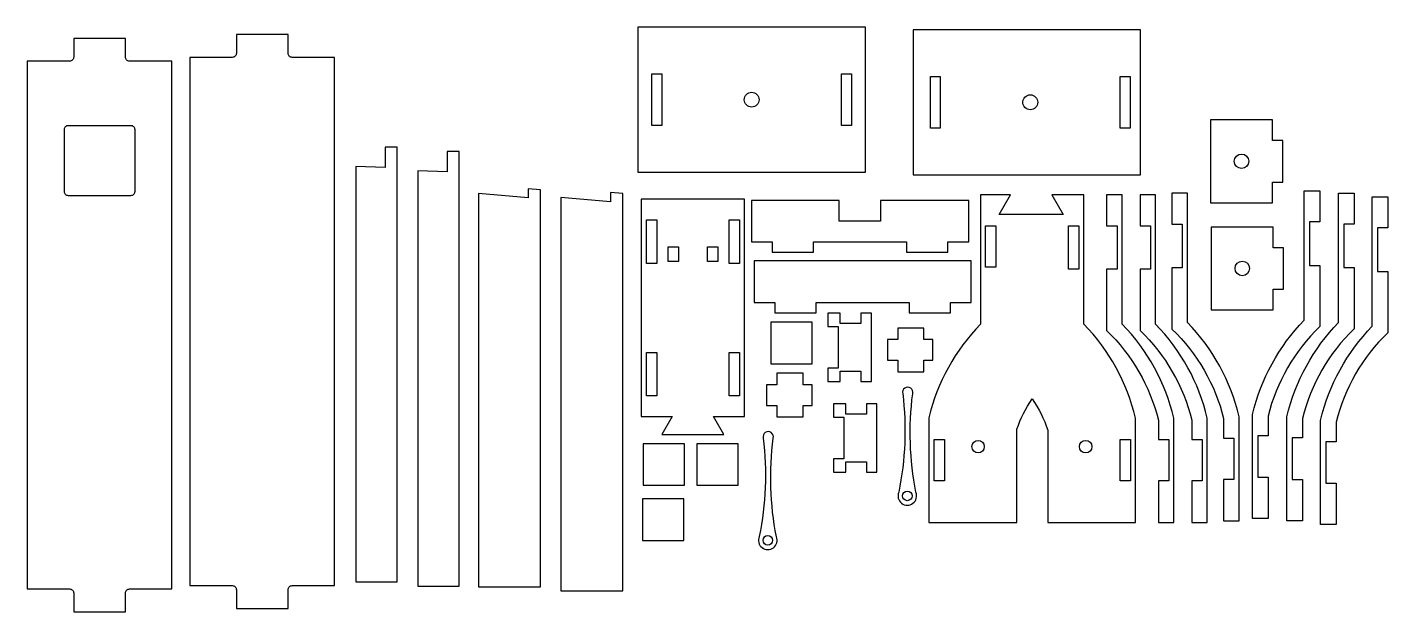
# Model space of a CAD drawing. Header units: millimetres. Extents: x 3482 to 4139, y 1907 to 2189.
import ezdxf

# ---------------------------------------------------------------- set-up
doc = ezdxf.new("R2010")
doc.units = ezdxf.units.MM

msp = doc.modelspace()

# ---------------------------------------------------------------- linework, layer by layer
for points in [[(3560.22, 2174.41), (3560.22, 1919.21), (3580.72, 1919.21, -0.414214), (3582.72, 1917.21), (3582.72, 1908.21), (3607.72, 1908.21), (3607.72, 1917.21, -0.414214), (3609.72, 1919.21), (3630.22, 1919.21), (3630.22, 2174.41), (3609.72, 2174.41, -0.414214), (3607.72, 2176.41), (3607.72, 2185.41), (3582.72, 2185.41), (3582.72, 2176.41, -0.414214), (3580.72, 2174.41)], [(3551.58, 1917.57), (3551.58, 2172.57), (3531.08, 2172.57, -0.414214), (3529.08, 2174.57), (3529.08, 2183.57), (3504.08, 2183.57), (3504.08, 2174.57, -0.414214), (3502.08, 2172.57), (3481.58, 2172.57), (3481.58, 1917.57), (3502.08, 1917.57, -0.414214), (3504.08, 1915.57), (3504.08, 1906.57), (3529.08, 1906.57), (3529.08, 1915.57, -0.414214), (3531.08, 1917.57)], [(3501.58, 2141.57), (3531.58, 2141.57, -0.414214), (3533.58, 2139.57), (3533.58, 2109.57, -0.414214), (3531.58, 2107.57), (3501.58, 2107.57, -0.414214), (3499.58, 2109.57), (3499.58, 2139.57, -0.414214)], [(3975.01, 1994.35), (3975.01, 1949.75), (4017.51, 1949.75), (4017.51, 2000.04, 0.135625), (3992.51, 2045.56), (3992.51, 2108.06), (3977.01, 2108.06), (3982.51, 2098.53), (3951.51, 2098.53), (3957.01, 2108.06), (3942.51, 2108.06), (3942.51, 2045.56, 0.134848), (3917.58, 2000.32), (3917.58, 1949.75), (3960.15, 1949.75), (3960.15, 1994.78, -0.07468), (3967.51, 2009.36, -0.076724)], [(4028.53, 1989.75), (4033.53, 1989.75), (4033.53, 1969.75), (4028.53, 1969.75), (4028.53, 1949.75), (4036.03, 1949.75), (4036.03, 2000.04, 0.135625), (4011.03, 2045.56), (4011.03, 2108.06), (4003.53, 2108.06), (4003.53, 2093.06), (4008.53, 2093.06), (4008.53, 2072.06), (4003.53, 2072.06), (4003.53, 2042.44, -0.141677), (4028.53, 1999.14)], [(4044.7, 1989.75), (4049.7, 1989.75), (4049.7, 1969.75), (4044.7, 1969.75), (4044.7, 1949.75), (4052.2, 1949.75), (4052.2, 2000.04, 0.135625), (4027.2, 2045.56), (4027.2, 2108.06), (4019.7, 2108.06), (4019.7, 2093.06), (4024.7, 2093.06), (4024.7, 2072.06), (4019.7, 2072.06), (4019.7, 2042.44, -0.141677), (4044.7, 1999.14)], [(4060.09, 1990.48), (4065.09, 1990.48), (4065.09, 1970.48), (4060.09, 1970.48), (4060.09, 1950.48), (4067.59, 1950.48), (4067.59, 2000.76, 0.135625), (4042.59, 2046.29), (4042.59, 2108.78), (4035.09, 2108.78), (4035.09, 2093.78), (4040.09, 2093.78), (4040.09, 2072.78), (4035.09, 2072.78), (4035.09, 2043.17, -0.141677), (4060.09, 1999.87)], [(4081.57, 1991.62), (4076.57, 1991.62), (4076.57, 1971.62), (4081.57, 1971.62), (4081.57, 1951.62), (4074.07, 1951.62), (4074.07, 2001.9, -0.135625), (4099.07, 2047.43), (4099.07, 2109.92), (4106.57, 2109.92), (4106.57, 2094.92), (4101.57, 2094.92), (4101.57, 2073.92), (4106.57, 2073.92), (4106.57, 2044.31, 0.141677), (4081.57, 2001.01)], [(4098.18, 1990.53), (4093.18, 1990.53), (4093.18, 1970.53), (4098.18, 1970.53), (4098.18, 1950.53), (4090.68, 1950.53), (4090.68, 2000.81, -0.135625), (4115.68, 2046.33), (4115.68, 2108.83), (4123.18, 2108.83), (4123.18, 2093.83), (4118.18, 2093.83), (4118.18, 2072.83), (4123.18, 2072.83), (4123.18, 2043.22, 0.141677), (4098.18, 1999.91)], [(4114.46, 1988.71), (4109.46, 1988.71), (4109.46, 1968.71), (4114.46, 1968.71), (4114.46, 1948.71), (4106.96, 1948.71), (4106.96, 1998.99, -0.135625), (4131.96, 2044.51), (4131.96, 2107.01), (4139.46, 2107.01), (4139.46, 2092.01), (4134.46, 2092.01), (4134.46, 2071.01), (4139.46, 2071.01), (4139.46, 2041.39, 0.141677), (4114.46, 1998.09)], [(3903.01, 1964.34, 1.513606), (3911.29, 1964.28, -0.079927), (3909.75, 2011.9, 1.288806), (3904.91, 2011.94, -0.079903)], [(3835.55, 1942.88, 1.513606), (3843.83, 1942.81, -0.079927), (3842.29, 1990.44, 1.288806), (3837.45, 1990.48, -0.079903)]]:
    msp.add_lwpolyline(points, format="xyb", close=True)
for points in [[(3776.89, 2118.96), (3886.89, 2118.96), (3886.89, 2188.96), (3776.89, 2188.96)], [(4019.93, 2117.7), (4019.93, 2187.7), (3909.93, 2187.7), (3909.93, 2117.7)], [(4019.93, 2117.7), (4019.93, 2187.7), (3909.93, 2187.7), (3909.93, 2117.7)], [(3783.59, 2166.46), (3788.39, 2166.46), (3788.39, 2141.46), (3783.59, 2141.46)], [(3875.39, 2166.46), (3880.19, 2166.46), (3880.19, 2141.46), (3875.39, 2141.46)], [(3918.28, 2165.2), (3923.08, 2165.2), (3923.08, 2140.2), (3918.28, 2140.2)], [(3918.28, 2165.2), (3923.08, 2165.2), (3923.08, 2140.2), (3918.28, 2140.2)], [(4010.07, 2140.2), (4010.08, 2165.2), (4014.88, 2165.2), (4014.89, 2140.2)], [(4010.07, 2140.2), (4010.08, 2165.2), (4014.88, 2165.2), (4014.89, 2140.2)], [(4053.74, 2144.19), (4053.74, 2104.19), (4083.74, 2104.19), (4083.74, 2114.19), (4088.74, 2114.19), (4088.74, 2134.19), (4083.74, 2134.19), (4083.74, 2144.19)], [(3640.53, 1920.97), (3660.53, 1920.97), (3660.53, 2130.97), (3654.63, 2130.97), (3654.63, 2121.18), (3640.53, 2121.67)], [(3670.51, 1918.86), (3690.51, 1918.86), (3690.51, 2128.86), (3684.61, 2128.86), (3684.61, 2119.07), (3670.51, 2119.56)], [(3729.79, 1918.57), (3729.79, 2110.42), (3723.79, 2110.95), (3723.79, 2106.47), (3699.79, 2108.57), (3699.79, 1918.57)], [(3769.6, 1916.75), (3769.6, 2108.6), (3763.6, 2109.12), (3763.6, 2104.65), (3739.6, 2106.75), (3739.6, 1916.75)], [(3828.45, 2105.9), (3778.45, 2105.9), (3778.45, 2000.9), (3793.45, 2000.9), (3788.45, 1992.24), (3818.45, 1992.24), (3813.45, 2000.9), (3828.45, 2000.9)], [(3894.22, 2105.25), (3894.22, 2095.25), (3874.22, 2095.25), (3874.22, 2105.25), (3831.81, 2105.25), (3831.81, 2085.25), (3841.81, 2085.25), (3841.81, 2080.25), (3861.81, 2080.25), (3861.81, 2085.25), (3906.81, 2085.25), (3906.81, 2080.25), (3926.81, 2080.25), (3926.81, 2085.25), (3936.81, 2085.25), (3936.81, 2105.25)], [(3780.95, 2095.9), (3785.95, 2095.9), (3785.95, 2074.9), (3780.95, 2074.9)], [(3820.95, 2095.9), (3825.95, 2095.9), (3825.95, 2074.9), (3820.95, 2074.9)], [(3950.01, 2093.06), (3950.01, 2073.06), (3945.01, 2073.06), (3945.01, 2093.06)], [(3985.01, 2072.06), (3985.01, 2093.06), (3990.01, 2093.06), (3990.01, 2072.06)], [(4054.1, 2092.44), (4054.1, 2052.44), (4084.1, 2052.44), (4084.1, 2062.44), (4089.1, 2062.44), (4089.1, 2082.44), (4084.1, 2082.44), (4084.1, 2092.44)], [(3796.45, 2082.81), (3796.45, 2075.81), (3791.45, 2075.81), (3791.45, 2082.81)], [(3815.45, 2082.81), (3815.45, 2075.81), (3810.45, 2075.81), (3810.45, 2082.81)], [(3938.05, 2076.04), (3833.05, 2076.04), (3833.05, 2056.04), (3843.05, 2056.04), (3843.05, 2051.04), (3863.05, 2051.04), (3863.05, 2056.04), (3908.05, 2056.04), (3908.05, 2051.04), (3928.05, 2051.04), (3928.05, 2056.04), (3938.05, 2056.04)], [(3841.11, 2026.4), (3861.11, 2026.4), (3861.11, 2046.4), (3841.11, 2046.4)], [(3873.77, 2024.32), (3868.77, 2024.32), (3868.77, 2017.82), (3874.66, 2017.82), (3874.66, 2022.82), (3884.66, 2022.82), (3884.66, 2017.82), (3889.77, 2017.82), (3889.77, 2050.82), (3884.66, 2050.82), (3884.66, 2045.82), (3874.66, 2045.82), (3874.66, 2050.82), (3868.77, 2050.82), (3868.77, 2044.32), (3873.77, 2044.32)], [(3902.53, 2043.56), (3902.53, 2038.06), (3897.53, 2038.06), (3897.53, 2028.06), (3902.53, 2028.06), (3902.53, 2022.56), (3915.2, 2022.56), (3915.2, 2028.06), (3919.53, 2028.06), (3919.53, 2038.06), (3915.2, 2038.06), (3915.2, 2043.56)], [(3780.95, 2031.9), (3785.95, 2031.9), (3785.95, 2010.9), (3780.95, 2010.9)], [(3820.95, 2031.9), (3825.95, 2031.9), (3825.95, 2010.9), (3820.95, 2010.9)], [(3844.08, 2021.77), (3844.08, 2016.27), (3839.08, 2016.27), (3839.08, 2006.27), (3844.08, 2006.27), (3844.08, 2000.77), (3856.75, 2000.77), (3856.75, 2006.27), (3861.08, 2006.27), (3861.08, 2016.27), (3856.75, 2016.27), (3856.75, 2021.77)], [(3876.47, 1980.51), (3871.47, 1980.51), (3871.47, 1974.01), (3877.36, 1974.01), (3877.36, 1979.01), (3887.36, 1979.01), (3887.36, 1974.01), (3892.47, 1974.01), (3892.47, 2007.01), (3887.36, 2007.01), (3887.36, 2002.01), (3877.36, 2002.01), (3877.36, 2007.01), (3871.47, 2007.01), (3871.47, 2000.51), (3876.47, 2000.51)], [(3779.41, 1967.71), (3799.41, 1967.71), (3799.41, 1987.71), (3779.41, 1987.71)], [(3805.31, 1967.71), (3825.31, 1967.71), (3825.31, 1987.71), (3805.31, 1987.71)], [(3925.15, 1989.75), (3925.15, 1969.75), (3920.15, 1969.75), (3920.15, 1989.75)], [(4015.01, 1969.75), (4010.01, 1969.75), (4010.01, 1989.75), (4015.01, 1989.75)], [(3779.03, 1941.06), (3799.03, 1941.06), (3799.03, 1961.06), (3779.03, 1961.06)]]:
    msp.add_lwpolyline(points, close=True)
for centre, radius in [((3831.89, 2153.96), 3.6), ((3966.58, 2152.7), 3.6), ((4068.74, 2124.19), 3.5), ((4069.1, 2072.44), 3.5), ((3941.37, 1986.34), 3), ((3993.37, 1986.34), 3), ((3907.14, 1962.54), 2.3), ((3839.68, 1941.08), 2.3)]:
    msp.add_circle(centre, radius)

doc.saveas('drawing.dxf')
